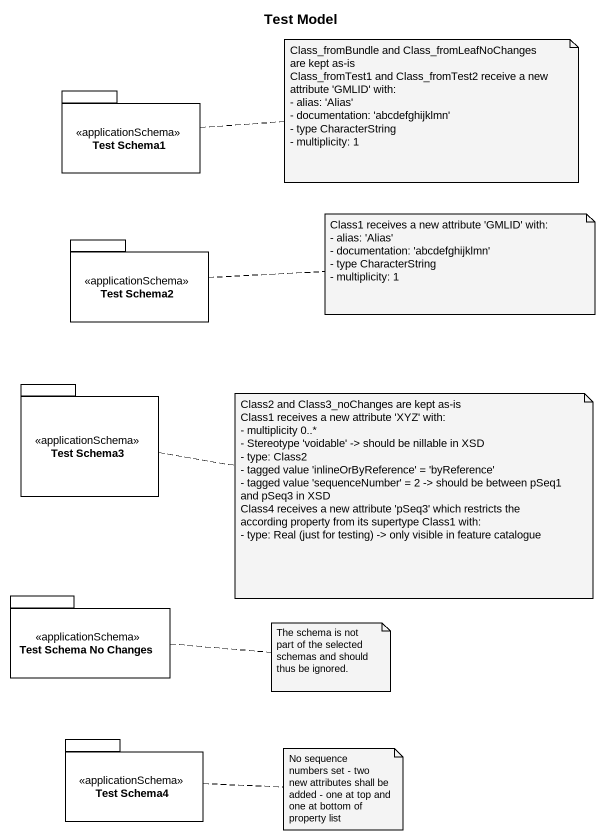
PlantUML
@startuml
title Test Model
package "Test Schema1" as Test_Schema1 <<applicationSchema>> {
}
package "Test Schema2" as Test_Schema2 <<applicationSchema>> {
}
package "Test Schema3" as Test_Schema3 <<applicationSchema>> {
}
package "Test Schema No Changes" as Test_Schema_No_Changes <<applicationSchema>> {
}
package "Test Schema4" as Test_Schema4 <<applicationSchema>> {
}
note right of Test_Schema1
  Class_fromBundle and Class_fromLeafNoChanges are kept as-is
  Class_fromTest1 and Class_fromTest2 receive a new attribute 'GMLID' with:
  - alias: 'Alias'
  - documentation: 'abcdefghijklmn'
  - type CharacterString
  - multiplicity: 1
end note
note right of Test_Schema2
  Class1 receives a new attribute 'GMLID' with:
  - alias: 'Alias'
  - documentation: 'abcdefghijklmn'
  - type CharacterString
  - multiplicity: 1
end note
note right of Test_Schema3
  Class2 and Class3_noChanges are kept as-is
  Class1 receives a new attribute 'XYZ' with:
  - multiplicity 0..*
  - Stereotype 'voidable' -> should be nillable in XSD
  - type: Class2
  - tagged value 'inlineOrByReference' = 'byReference'
  - tagged value 'sequenceNumber' = 2 -> should be between pSeq1 and pSeq3 in XSD
  Class4 receives a new attribute 'pSeq3' which restricts the according property from its supertype Class1 with:
  - type: Real (just for testing) -> only visible in feature catalogue
end note
note right of Test_Schema_No_Changes : The schema is not part of the selected schemas and should thus be ignored.
note right of Test_Schema4 : No sequence numbers set - two new attributes shall be added - one at top and one at bottom of property list
@enduml
